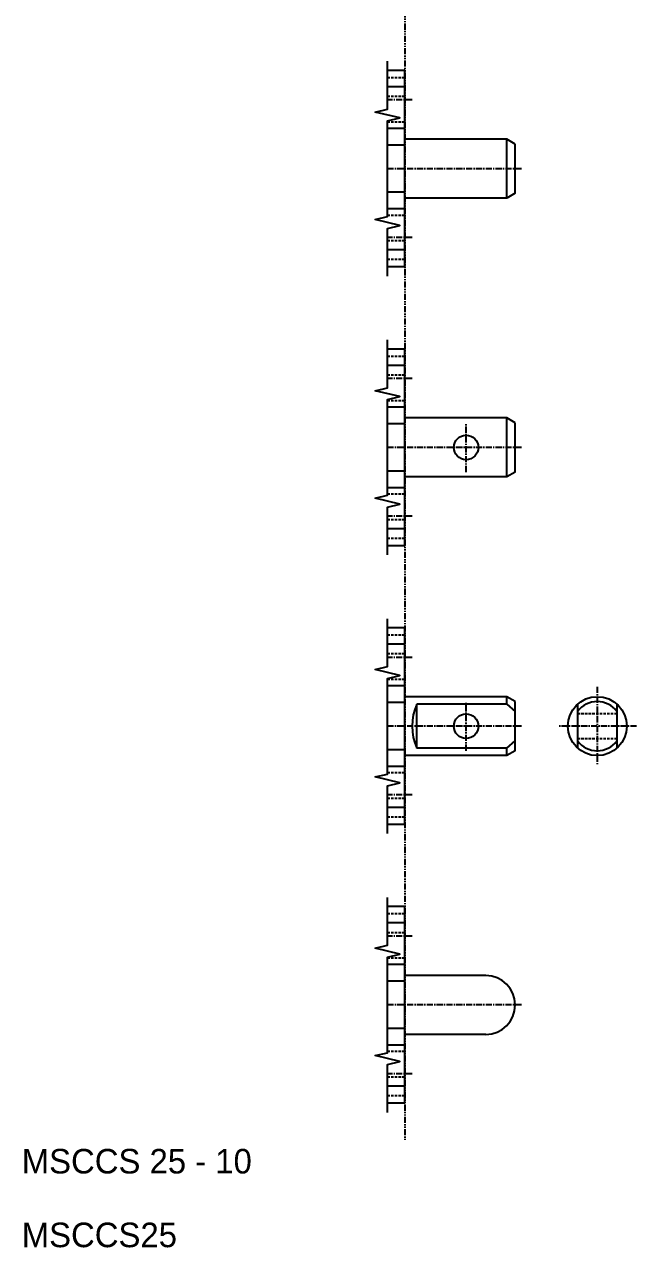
# Model space of a CAD drawing. Extents: x 1 to 150, y 0 to 549.
# Drawn here: x 0.5 to 125.1, y -0.1 to 248.8 of the extents above; entities that cross this region are included whole.
import ezdxf

# ---------------------------------------------------------------- set-up
doc = ezdxf.new("R2010")
doc.units = 0
for name, pattern in [('CENTER', [2, 1.25, -0.25, 0.25, -0.25]), ('DASHED', [0.75, 0.5, -0.25]), ('PHANTOM', [2.5, 1.25, -0.25, 0.25, -0.25, 0.25, -0.25])]:
    doc.linetypes.add(name, pattern=pattern)
doc.layers.get('0').update_dxf_attribs({"linetype": 'CONTINUOUS'})
doc.layers.add('CENTER', color=1, linetype='CENTER')

msp = doc.modelspace()

# ---------------------------------------------------------------- linework, layer by layer
at = {"color": 3, "linetype": 'PHANTOM'}
msp.add_line((77.92, 549.03), (77.92, 21.85), dxfattribs=at)
at = {"color": 7, "linetype": 'CONTINUOUS'}
for p, q in [((77.92, 239.49), (74.42, 239.49)), ((77.92, 199.49), (77.92, 239.49)), ((77.92, 236.16), (74.42, 236.16)), ((77.92, 227.69), (74.42, 227.69)), ((77.92, 224.29), (74.42, 224.29)), ((98.69, 225.49), (77.92, 225.49)), ((98.69, 213.49), (98.69, 225.49)), ((100.42, 224.49), (98.69, 225.49)), ((100.42, 214.49), (100.42, 224.49)), ((77.92, 214.69), (74.42, 214.69)), ((100.42, 214.49), (98.69, 213.49)), ((98.69, 213.49), (77.92, 213.49)), ((77.92, 211.29), (74.42, 211.29)), ((77.92, 202.95), (74.42, 202.95)), ((77.92, 199.49), (74.42, 199.49)), ((77.92, 182.76), (74.42, 182.76)), ((77.92, 142.76), (77.92, 182.76)), ((77.92, 179.43), (74.42, 179.43)), ((77.92, 170.96), (74.42, 170.96)), ((77.92, 167.56), (74.42, 167.56)), ((98.69, 168.76), (77.92, 168.76)), ((98.69, 156.76), (98.69, 168.76)), ((100.42, 167.76), (98.69, 168.76)), ((100.42, 157.76), (100.42, 167.76)), ((77.92, 157.96), (74.42, 157.96)), ((100.42, 157.76), (98.69, 156.76)), ((77.92, 154.56), (74.42, 154.56)), ((98.69, 156.76), (77.92, 156.76)), ((77.92, 146.22), (74.42, 146.22)), ((77.92, 142.76), (74.42, 142.76)), ((77.92, 126.04), (74.42, 126.04)), ((77.92, 86.04), (77.92, 126.04)), ((77.92, 122.71), (74.42, 122.71)), ((77.92, 114.24), (74.42, 114.24)), ((98.69, 112.04), (77.92, 112.04)), ((100.42, 111.04), (98.69, 112.04)), ((98.69, 110.51), (98.69, 112.04)), ((77.92, 110.84), (74.42, 110.84)), ((80.42, 101.57), (80.42, 110.51)), ((98.69, 110.51), (80.42, 110.51)), ((98.69, 110.51), (100.42, 109.04)), ((100.42, 101.04), (100.42, 111.04)), ((113.1, 110.51), (113.1, 101.57)), ((121.1, 110.51), (121.1, 101.57)), ((98.69, 101.57), (100.42, 103.04)), ((77.92, 101.24), (74.42, 101.24)), ((98.69, 100.04), (77.92, 100.04)), ((98.69, 101.57), (80.42, 101.57)), ((98.69, 100.04), (98.69, 101.57)), ((100.42, 101.04), (98.69, 100.04)), ((77.92, 97.84), (74.42, 97.84)), ((77.92, 89.5), (74.42, 89.5)), ((77.92, 86.04), (74.42, 86.04)), ((77.92, 69.31), (74.42, 69.31)), ((77.92, 29.31), (77.92, 69.31)), ((77.92, 65.98), (74.42, 65.98)), ((77.92, 57.51), (74.42, 57.51)), ((94.42, 55.31), (77.92, 55.31)), ((77.92, 54.11), (74.42, 54.11)), ((77.92, 44.51), (74.42, 44.51)), ((94.42, 43.31), (77.92, 43.31)), ((77.92, 41.11), (74.42, 41.11)), ((77.92, 32.77), (74.42, 32.77)), ((77.92, 29.31), (74.42, 29.31))]:
    msp.add_line(p, q, dxfattribs=at)
at = {"color": 3, "linetype": 'DASHED'}
for p, q in [((77.92, 237.99), (74.42, 237.99)), ((77.92, 234.19), (74.42, 234.19)), ((77.92, 228.99), (74.42, 228.99)), ((77.92, 209.99), (74.42, 209.99)), ((77.92, 204.79), (74.42, 204.79)), ((77.92, 200.99), (74.42, 200.99)), ((77.92, 181.26), (74.42, 181.26)), ((77.92, 177.46), (74.42, 177.46)), ((77.92, 172.26), (74.42, 172.26)), ((77.92, 153.26), (74.42, 153.26)), ((77.92, 148.06), (74.42, 148.06)), ((77.92, 144.26), (74.42, 144.26)), ((77.92, 124.54), (74.42, 124.54)), ((77.92, 120.74), (74.42, 120.74)), ((77.92, 115.54), (74.42, 115.54)), ((121.1, 108.54), (113.1, 108.54)), ((113.1, 103.54), (121.1, 103.54)), ((77.92, 96.54), (74.42, 96.54)), ((77.92, 91.34), (74.42, 91.34)), ((77.92, 87.54), (74.42, 87.54)), ((77.92, 67.81), (74.42, 67.81)), ((77.92, 64.01), (74.42, 64.01)), ((77.92, 58.81), (74.42, 58.81)), ((77.92, 39.81), (74.42, 39.81)), ((77.92, 34.61), (74.42, 34.61)), ((77.92, 30.81), (74.42, 30.81))]:
    msp.add_line(p, q, dxfattribs=at)
at = {"color": 3, "linetype": 'CONTINUOUS'}
for points in [[(74.42, 197.61), (74.42, 207.35), (76.92, 207.95), (71.92, 209.15), (74.42, 209.75), (74.42, 229.22), (76.92, 229.82), (71.92, 231.02), (74.42, 231.62), (74.42, 241.36)], [(74.42, 140.89), (74.42, 150.63), (76.92, 151.23), (71.92, 152.43), (74.42, 153.03), (74.42, 172.5), (76.92, 173.1), (71.92, 174.3), (74.42, 174.9), (74.42, 184.64)], [(74.42, 84.17), (74.42, 93.9), (76.92, 94.5), (71.92, 95.7), (74.42, 96.3), (74.42, 115.77), (76.92, 116.37), (71.92, 117.57), (74.42, 118.17), (74.42, 127.91)], [(74.42, 27.44), (74.42, 37.18), (76.92, 37.78), (71.92, 38.98), (74.42, 39.58), (74.42, 59.05), (76.92, 59.65), (71.92, 60.85), (74.42, 61.45), (74.42, 71.19)]]:
    msp.add_lwpolyline(points, dxfattribs=at)
at = {"color": 7, "linetype": 'CONTINUOUS'}
for centre, radius in [((90.42, 162.76), 2.5), ((117.1, 106.04), 6), ((90.42, 106.04), 2.5)]:
    msp.add_circle(centre, radius, dxfattribs=at)
for centre, radius, start, end in [((89.92, 106.04), 10.5, 154.7912, 205.2088), ((117.1, 106.04), 5, 36.8699, 143.1301), ((117.1, 106.04), 5, 216.8699, 323.1301), ((94.42, 49.31), 6, 270, 90)]:
    msp.add_arc(centre, radius, start, end, dxfattribs=at)
at = {"layer": 'CENTER', "color": 1, "linetype": 'CENTER'}
for p, q in [((79.43, 233.49), (74.42, 233.49)), ((101.66, 219.49), (74.42, 219.49)), ((79.43, 205.49), (74.42, 205.49)), ((79.43, 176.76), (74.42, 176.76)), ((90.42, 157.76), (90.42, 167.76)), ((101.66, 162.76), (74.42, 162.76)), ((79.43, 148.76), (74.42, 148.76)), ((79.43, 120.04), (74.42, 120.04)), ((117.1, 114.04), (117.1, 98.04)), ((90.42, 101.04), (90.42, 111.04)), ((101.66, 106.04), (74.42, 106.04)), ((125.1, 106.04), (109.1, 106.04)), ((79.43, 92.04), (74.42, 92.04)), ((79.43, 63.31), (74.42, 63.31)), ((101.66, 49.31), (74.42, 49.31)), ((79.43, 35.31), (74.42, 35.31))]:
    msp.add_line(p, q, dxfattribs=at)

# ---------------------------------------------------------------- texts
for s, p in [('MSCCS 25 - 10', (0, 15)), ('MSCCS25', (0, 0))]:
    msp.add_text(s, height=5).set_placement(p)

doc.saveas('drawing.dxf')
